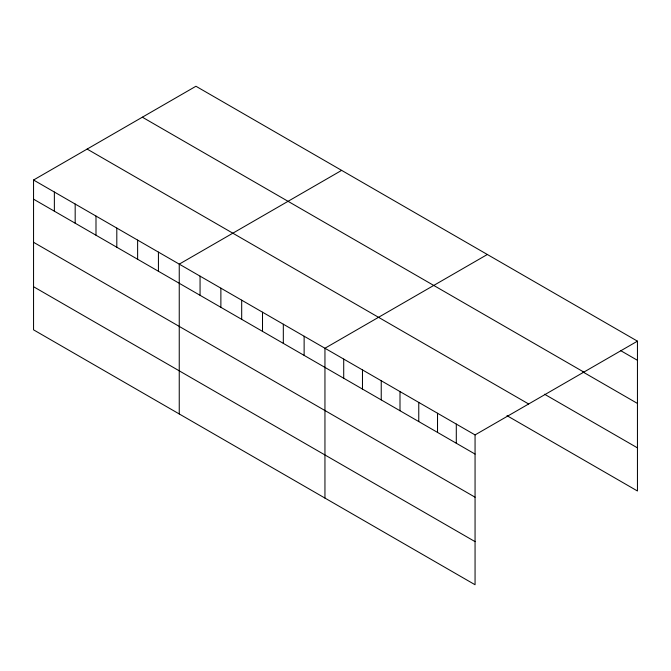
<?xml version="1.0" encoding="UTF-8"?>
<svg xmlns="http://www.w3.org/2000/svg" width="671" height="671" viewBox="0 0 671 671"><rect width="100%" height="100%" fill="white"/><g stroke="black" fill="none" stroke-linecap="round" stroke-linejoin="round"><path stroke-width="1.01" d="M33.55 180.013L475.06 434.917L475.06 584.743L33.55 329.838L33.55 180.013L195.94 86.257L637.45 341.162L637.45 490.987L506.991 415.668M341.64 170.375L179.249 264.131L179.249 413.957M487.339 254.494L324.949 348.249L324.949 498.075M475.06 434.917L637.45 341.162M620.474 350.514L637.45 360.31M142.353 117.199L583.862 372.103M582.948 371.969L637.45 403.439M544.525 394.212L637.45 447.859M87.138 149.079L528.647 403.976M33.55 199.17L475.06 454.074M33.55 242.29L475.06 497.194M33.55 286.718L475.06 541.623M456.297 424.089L456.297 443.237M437.526 413.252L437.526 432.401M418.763 402.415L418.763 421.573M400 391.587L400 410.736M381.237 380.751L381.237 399.899M362.474 369.914L362.474 389.071M343.711 359.086L343.711 378.234M304.131 336.238L304.131 355.387M283.321 324.219L283.321 343.367M262.504 312.2L262.504 331.357M241.686 300.18L241.686 319.337M220.876 288.169L220.876 307.318M200.059 276.15L200.059 295.299M158.431 252.12L158.431 271.269M137.622 240.101L137.622 259.249M116.804 228.081L116.804 247.238M95.995 216.07L95.995 235.219M75.177 204.051L75.177 223.2M54.368 192.032L54.368 211.18"/></g></svg>
